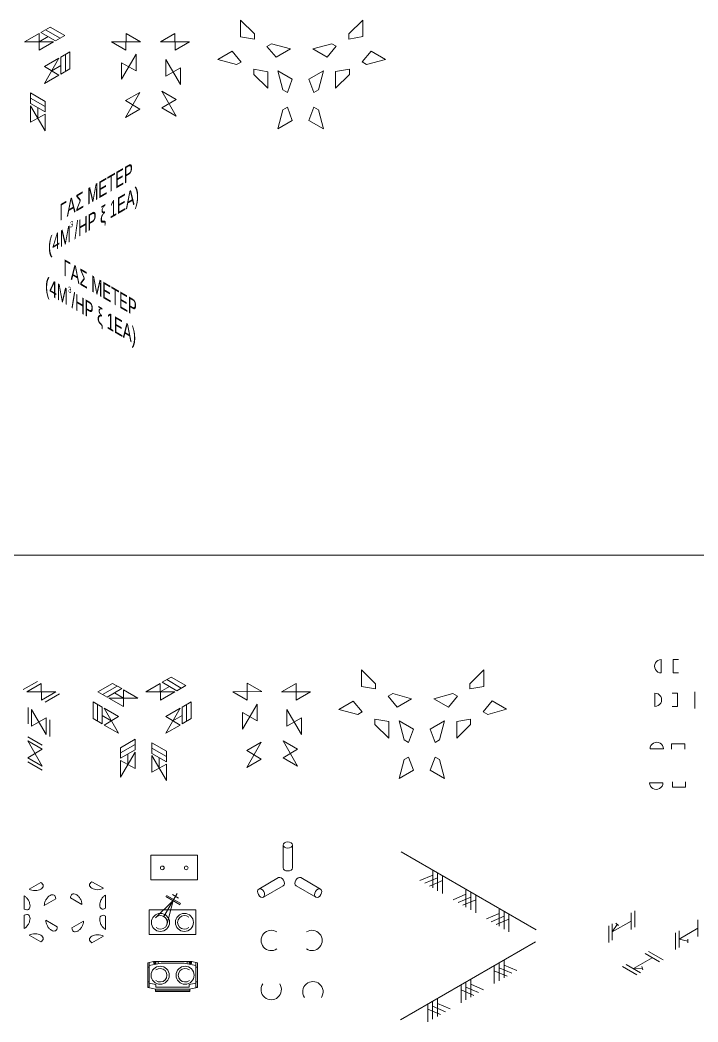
# Model space of a CAD drawing. Header units: millimetres. Extents: x 16332047 to 33387680, y -14835522 to -7015081.
# Drawn here: x 16615050 to 16619603, y -7600866 to -7594143 of the extents above; entities that cross this region are included whole.
import ezdxf

# ---------------------------------------------------------------- set-up
doc = ezdxf.new("R2010")
doc.units = ezdxf.units.MM
doc.header["$LTSCALE"] = 300
doc.header["$MEASUREMENT"] = 0
doc.layers.add('기존관', color=7, linetype='CONTINUOUS', lineweight=9)
doc.styles.get("Standard").update_dxf_attribs({"font": 'symbol.ttf'})

msp = doc.modelspace()

# ---------------------------------------------------------------- linework, layer by layer
at = {"layer": '기존관'}
for p, q in [((16616530.2, -7594254.4), (16616530.2, -7594143)), ((16616530.2, -7594143), (16616623.9, -7594235.2)), ((16617351.6, -7594142.6), (16617257.9, -7594234.9)), ((16617351.6, -7594254), (16617351.6, -7594142.6)), ((16615081.1, -7594288.6), (16615177.5, -7594232.9)), ((16615179.3, -7594345.4), (16615177.5, -7594232.9)), ((16615190.6, -7594225.4), (16615251.7, -7594190.1)), ((16615288.8, -7594282.1), (16615190.6, -7594225.4)), ((16615319.4, -7594264.5), (16615221.1, -7594207.8)), ((16615350, -7594246.8), (16615251.7, -7594190.1)), ((16615760.9, -7594344.5), (16615762.7, -7594232.1)), ((16615859.2, -7594287.8), (16615762.7, -7594232.1)), ((16615993.1, -7594288.6), (16616089.6, -7594232.9)), ((16616091.4, -7594345.4), (16616089.6, -7594232.9)), ((16616623.9, -7594270.3), (16616623.9, -7594235.2)), ((16617257.9, -7594270), (16617257.9, -7594234.9)), ((16615275.8, -7594289.7), (16615081.1, -7594288.6)), ((16615178.4, -7594289.2), (16615239.7, -7594253.8)), ((16615179.3, -7594345.4), (16615275.8, -7594289.7)), ((16615288.8, -7594282.1), (16615350, -7594246.8)), ((16615664.5, -7594288.8), (16615859.2, -7594287.8)), ((16615760.9, -7594344.5), (16615664.5, -7594288.8)), ((16616187.8, -7594289.7), (16615993.1, -7594288.6)), ((16616091.4, -7594345.4), (16616187.8, -7594289.7)), ((16616530.2, -7594254.4), (16616623.9, -7594270.3)), ((16616708.5, -7594319.2), (16616738.9, -7594301.6)), ((16616865.6, -7594336.7), (16616738.9, -7594301.6)), ((16617016.2, -7594336.3), (16617142.9, -7594301.2)), ((16617173.3, -7594318.8), (16617142.9, -7594301.2)), ((16617351.6, -7594254), (16617257.9, -7594270)), ((16615324.2, -7594391.3), (16615385.3, -7594356)), ((16615385.3, -7594356), (16615385.3, -7594469.5)), ((16615731.2, -7594540.3), (16615829.5, -7594372.2)), ((16615829.5, -7594372.2), (16615829.5, -7594483.6)), ((16616474.2, -7594351.3), (16616377.8, -7594407)), ((16616474.2, -7594351.3), (16616534.9, -7594424.5)), ((16616769.2, -7594392.4), (16616708.5, -7594319.2)), ((16616769.2, -7594392.4), (16616865.6, -7594336.7)), ((16617112.6, -7594392), (16617016.2, -7594336.3)), ((16617112.6, -7594392), (16617173.3, -7594318.8)), ((16617407.6, -7594350.9), (16617346.9, -7594424.1)), ((16617407.6, -7594350.9), (16617504, -7594406.6)), ((16615311.2, -7594398.9), (16615214.7, -7594568)), ((16615214.7, -7594454.6), (16615311.2, -7594398.9)), ((16615324.2, -7594391.3), (16615324.2, -7594504.8)), ((16615354.8, -7594373.7), (16615354.8, -7594487.1)), ((16615731.2, -7594428.9), (16615731.2, -7594540.3)), ((16615731.2, -7594428.9), (16615829.5, -7594483.6)), ((16616127, -7594575.6), (16616028.8, -7594407.5)), ((16616028.8, -7594407.5), (16616028.8, -7594518.9)), ((16616377.8, -7594407), (16616504.5, -7594442)), ((16616534.9, -7594424.5), (16616504.5, -7594442)), ((16617346.9, -7594424.1), (16617377.3, -7594441.6)), ((16617504, -7594406.6), (16617377.3, -7594441.6)), ((16615214.7, -7594454.6), (16615311.2, -7594512.3)), ((16615262.9, -7594483.4), (16615324.2, -7594448.1)), ((16615324.2, -7594504.8), (16615385.3, -7594469.5)), ((16616127, -7594464.2), (16616028.8, -7594518.9)), ((16616127, -7594464.2), (16616127, -7594575.6)), ((16616713.2, -7594489.3), (16616619.5, -7594473.3)), ((16616619.5, -7594473.3), (16616619.5, -7594508.4)), ((16616713.2, -7594489.3), (16616713.2, -7594600.6)), ((16616782.2, -7594484.4), (16616815.3, -7594611.7)), ((16616878.7, -7594540.1), (16616782.2, -7594484.4)), ((16616990.6, -7594540.1), (16617087.1, -7594484.4)), ((16617087.1, -7594484.4), (16617054, -7594611.7)), ((16617168.6, -7594488.9), (16617262.3, -7594472.9)), ((16617168.6, -7594488.9), (16617168.6, -7594600.3)), ((16617262.3, -7594472.9), (16617262.3, -7594508)), ((16615214.7, -7594568), (16615311.2, -7594512.3)), ((16616713.2, -7594600.6), (16616619.5, -7594508.4)), ((16616878.7, -7594540.1), (16616845.7, -7594629.3)), ((16616990.6, -7594540.1), (16617023.6, -7594629.3)), ((16617168.6, -7594600.3), (16617262.3, -7594508)), ((16615121, -7594631.6), (16615219.2, -7594688.4)), ((16615121, -7594702.3), (16615121, -7594631.6)), ((16615758.5, -7594683.5), (16615855, -7594627.8)), ((16615855, -7594627.8), (16615758.5, -7594797)), ((16616099.7, -7594674.7), (16616003.3, -7594619)), ((16616003.3, -7594619), (16616099.7, -7594788.1)), ((16616845.7, -7594629.3), (16616815.3, -7594611.7)), ((16617023.6, -7594629.3), (16617054, -7594611.7)), ((16615121, -7594667), (16615219.2, -7594723.7)), ((16615121, -7594702.3), (16615219.2, -7594759)), ((16615219.2, -7594759), (16615219.2, -7594688.4)), ((16615758.5, -7594683.5), (16615855, -7594741.3)), ((16616099.7, -7594674.7), (16616003.3, -7594732.4)), ((16615121, -7594717.3), (16615219.2, -7594885.4)), ((16615121, -7594828.7), (16615121, -7594717.3)), ((16615121, -7594828.7), (16615219.2, -7594774)), ((16615170.1, -7594801.4), (16615170.1, -7594730.6)), ((16615219.2, -7594885.4), (16615219.2, -7594774)), ((16615758.5, -7594797), (16615855, -7594741.3)), ((16616099.7, -7594788.1), (16616003.3, -7594732.4)), ((16616782.2, -7594871.8), (16616815.3, -7594744.5)), ((16616845.7, -7594726.9), (16616815.3, -7594744.5)), ((16616878.7, -7594816.1), (16616845.7, -7594726.9)), ((16616990.6, -7594816.1), (16617023.6, -7594726.9)), ((16617023.6, -7594726.9), (16617054, -7594744.5)), ((16617087.1, -7594871.8), (16617054, -7594744.5)), ((16616878.7, -7594816.1), (16616782.2, -7594871.8)), ((16616990.6, -7594816.1), (16617087.1, -7594871.8)), ((16610948.5, -7597733.4), (16627637.3, -7597733.4)), ((16619356, -7598434.3), (16619356, -7598523.5)), ((16619437.1, -7598434.3), (16619437.1, -7598523.5)), ((16619437.1, -7598434.3), (16619473, -7598434.3)), ((16617343.9, -7598615.4), (16617343.9, -7598504)), ((16617343.9, -7598504), (16617437.7, -7598596.3)), ((16618165.4, -7598503.6), (16618071.7, -7598595.9)), ((16618165.4, -7598615), (16618165.4, -7598503.6)), ((16619437.1, -7598523.5), (16619473, -7598523.5)), ((16615071.7, -7598635.8), (16615168.1, -7598580.1)), ((16615095.6, -7598649.6), (16615192.1, -7598594)), ((16615193.9, -7598706.4), (16615192.1, -7598594)), ((16615573.2, -7598650.7), (16615671.4, -7598593.9)), ((16615732.6, -7598629.2), (16615671.4, -7598593.9)), ((16615894.9, -7598649.6), (16615991.3, -7598594)), ((16615993.1, -7598706.4), (16615991.3, -7598594)), ((16616004.3, -7598586.4), (16616065.5, -7598551.1)), ((16616102.6, -7598643.2), (16616004.3, -7598586.4)), ((16616133.2, -7598625.5), (16616034.9, -7598568.8)), ((16616163.8, -7598607.9), (16616065.5, -7598551.1)), ((16616102.6, -7598643.2), (16616163.8, -7598607.9)), ((16616574.7, -7598705.5), (16616576.5, -7598593.1)), ((16616673, -7598648.8), (16616576.5, -7598593.1)), ((16616806.9, -7598649.6), (16616903.4, -7598594)), ((16616905.2, -7598706.4), (16616903.4, -7598594)), ((16617437.7, -7598631.4), (16617437.7, -7598596.3)), ((16618071.7, -7598631), (16618071.7, -7598595.9)), ((16615290.3, -7598650.7), (16615095.6, -7598649.6)), ((16615193.9, -7598706.4), (16615290.3, -7598650.7)), ((16615217.8, -7598720.2), (16615314.3, -7598664.5)), ((16615634.3, -7598686), (16615573.2, -7598650.7)), ((16615603.8, -7598668.3), (16615702, -7598611.6)), ((16615634.3, -7598686), (16615732.6, -7598629.2)), ((16615744.7, -7598693), (16615683.5, -7598657.6)), ((16615743.8, -7598749.2), (16615745.6, -7598636.8)), ((16615842.1, -7598692.4), (16615745.6, -7598636.8)), ((16616089.6, -7598650.7), (16615894.9, -7598649.6)), ((16615992.2, -7598650.2), (16616053.5, -7598614.8)), ((16615993.1, -7598706.4), (16616089.6, -7598650.7)), ((16616478.3, -7598649.8), (16616673, -7598648.8)), ((16616574.7, -7598705.5), (16616478.3, -7598649.8)), ((16617001.6, -7598650.7), (16616806.9, -7598649.6)), ((16616905.2, -7598706.4), (16617001.6, -7598650.7)), ((16617343.9, -7598615.4), (16617437.7, -7598631.4)), ((16617522.2, -7598680.2), (16617552.6, -7598662.6)), ((16617679.4, -7598697.7), (16617552.6, -7598662.6)), ((16617830, -7598697.3), (16617956.7, -7598662.2)), ((16617987.1, -7598679.8), (16617956.7, -7598662.2)), ((16618165.4, -7598615), (16618071.7, -7598631)), ((16619313.6, -7598748.2), (16619313.6, -7598659.1)), ((16619464.4, -7598659.1), (16619428.5, -7598659.1)), ((16619464.4, -7598748.2), (16619464.4, -7598659.1)), ((16619582.3, -7598762.6), (16619582.3, -7598651.3)), ((16615540.1, -7598717.1), (16615540.1, -7598830.5)), ((16615601.2, -7598752.4), (16615540.1, -7598717.1)), ((16615570.7, -7598734.7), (16615570.7, -7598848.2)), ((16615647.4, -7598693.5), (16615842.1, -7598692.4)), ((16615743.8, -7598749.2), (16615647.4, -7598693.5)), ((16616138, -7598752.4), (16616199.1, -7598717.1)), ((16616168.6, -7598734.7), (16616168.6, -7598848.2)), ((16616199.1, -7598717.1), (16616199.1, -7598830.5)), ((16616545, -7598901.3), (16616643.3, -7598733.2)), ((16616643.3, -7598733.2), (16616643.3, -7598844.6)), ((16617288, -7598712.3), (16617191.5, -7598768)), ((16617288, -7598712.3), (16617348.7, -7598785.5)), ((16617583, -7598753.4), (16617522.2, -7598680.2)), ((16617583, -7598753.4), (16617679.4, -7598697.7)), ((16617926.4, -7598753), (16617830, -7598697.3)), ((16617926.4, -7598753), (16617987.1, -7598679.8)), ((16618221.4, -7598711.9), (16618160.7, -7598785.1)), ((16618221.4, -7598711.9), (16618317.8, -7598767.6)), ((16615103.7, -7598754.7), (16615103.7, -7598866.1)), ((16615225.9, -7598936.6), (16615127.7, -7598768.5)), ((16615127.7, -7598768.5), (16615127.7, -7598879.9)), ((16615601.2, -7598752.4), (16615601.2, -7598865.8)), ((16615662.5, -7598844.5), (16615601.2, -7598809.1)), ((16615614.3, -7598759.9), (16615710.7, -7598929)), ((16615710.7, -7598815.6), (16615614.3, -7598759.9)), ((16616124.9, -7598759.9), (16616028.5, -7598929)), ((16616028.5, -7598815.6), (16616124.9, -7598759.9)), ((16616076.7, -7598844.5), (16616138, -7598809.1)), ((16616138, -7598752.4), (16616138, -7598865.8)), ((16616545, -7598789.9), (16616545, -7598901.3)), ((16616545, -7598789.9), (16616643.3, -7598844.6)), ((16616940.8, -7598936.6), (16616842.6, -7598768.5)), ((16616842.6, -7598768.5), (16616842.6, -7598879.9)), ((16617191.5, -7598768), (16617318.3, -7598803)), ((16617348.7, -7598785.5), (16617318.3, -7598803)), ((16618160.7, -7598785.1), (16618191.1, -7598802.6)), ((16618317.8, -7598767.6), (16618191.1, -7598802.6)), ((16619464.4, -7598748.2), (16619428.5, -7598748.2)), ((16615225.9, -7598825.2), (16615127.7, -7598879.9)), ((16615225.9, -7598825.2), (16615225.9, -7598936.6)), ((16615249.9, -7598839.1), (16615249.9, -7598950.4)), ((16615601.2, -7598865.8), (16615540.1, -7598830.5)), ((16615710.7, -7598815.6), (16615614.3, -7598873.3)), ((16615710.7, -7598929), (16615614.3, -7598873.3)), ((16616028.5, -7598815.6), (16616124.9, -7598873.3)), ((16616028.5, -7598929), (16616124.9, -7598873.3)), ((16616138, -7598865.8), (16616199.1, -7598830.5)), ((16616940.8, -7598825.2), (16616842.6, -7598879.9)), ((16616940.8, -7598825.2), (16616940.8, -7598936.6)), ((16617527, -7598850.3), (16617433.3, -7598834.3)), ((16617433.3, -7598834.3), (16617433.3, -7598869.4)), ((16617527, -7598961.7), (16617433.3, -7598869.4)), ((16617527, -7598850.3), (16617527, -7598961.7)), ((16617596, -7598845.4), (16617629.1, -7598972.8)), ((16617692.5, -7598901.1), (16617596, -7598845.4)), ((16617804.4, -7598901.1), (16617900.8, -7598845.4)), ((16617900.8, -7598845.4), (16617867.8, -7598972.8)), ((16617982.4, -7598849.9), (16618076.1, -7598833.9)), ((16617982.4, -7598849.9), (16617982.4, -7598961.3)), ((16617982.4, -7598961.3), (16618076.1, -7598869)), ((16618076.1, -7598833.9), (16618076.1, -7598869)), ((16617692.5, -7598901.1), (16617659.4, -7598990.3)), ((16617804.4, -7598901.1), (16617837.4, -7598990.3)), ((16615198.7, -7599008), (16615102.2, -7598952.3)), ((16615198.7, -7599035.7), (16615102.2, -7598980)), ((16615102.2, -7598980), (16615198.7, -7599149.1)), ((16615822.5, -7598968.7), (16615724.2, -7599025.4)), ((16615822.5, -7599004), (16615724.2, -7599060.7)), ((16615822.5, -7599039.3), (16615822.5, -7598968.7)), ((16615934.8, -7598992.7), (16616033, -7599049.4)), ((16615934.8, -7599063.3), (16615934.8, -7598992.7)), ((16616572.3, -7599044.5), (16616668.7, -7598988.8)), ((16616668.7, -7598988.8), (16616572.3, -7599158)), ((16616913.5, -7599035.7), (16616817.1, -7598980)), ((16616817.1, -7598980), (16616913.5, -7599149.1)), ((16617659.4, -7598990.3), (16617629.1, -7598972.8)), ((16617837.4, -7598990.3), (16617867.8, -7598972.8)), ((16619514.4, -7598999.2), (16619425.3, -7598999.2)), ((16619425.3, -7598999.2), (16619425.3, -7599035)), ((16619514.4, -7598999.2), (16619514.4, -7599035)), ((16615198.7, -7599035.7), (16615102.2, -7599093.5)), ((16615724.2, -7599096), (16615724.2, -7599025.4)), ((16615822.5, -7599039.3), (16615724.2, -7599096)), ((16615822.5, -7599054.4), (16615724.2, -7599222.5)), ((16615773.4, -7599138.4), (16615773.4, -7599067.7)), ((16615822.5, -7599165.7), (16615822.5, -7599054.4)), ((16615934.8, -7599028), (16616033, -7599084.7)), ((16615934.8, -7599063.3), (16616033, -7599120)), ((16615934.8, -7599078.3), (16616033, -7599246.4)), ((16615934.8, -7599189.7), (16615934.8, -7599078.3)), ((16616033, -7599120), (16616033, -7599049.4)), ((16616572.3, -7599044.5), (16616668.7, -7599102.3)), ((16616913.5, -7599035.7), (16616817.1, -7599093.5)), ((16619370.5, -7599033.1), (16619281.4, -7599033.1)), ((16615198.7, -7599149.1), (16615102.2, -7599093.5)), ((16615198.7, -7599176.8), (16615102.2, -7599121.1)), ((16615724.2, -7599222.5), (16615724.2, -7599111.1)), ((16615822.5, -7599165.7), (16615724.2, -7599111.1)), ((16615934.8, -7599189.7), (16616033, -7599135)), ((16615983.9, -7599162.4), (16615983.9, -7599091.6)), ((16616033, -7599246.4), (16616033, -7599135)), ((16616572.3, -7599158), (16616668.7, -7599102.3)), ((16616913.5, -7599149.1), (16616817.1, -7599093.5)), ((16617596, -7599232.8), (16617629.1, -7599105.5)), ((16617659.4, -7599087.9), (16617629.1, -7599105.5)), ((16617692.5, -7599177.1), (16617659.4, -7599087.9)), ((16617804.4, -7599177.1), (16617837.4, -7599087.9)), ((16617837.4, -7599087.9), (16617867.8, -7599105.5)), ((16617900.8, -7599232.8), (16617867.8, -7599105.5)), ((16617692.5, -7599177.1), (16617596, -7599232.8)), ((16617804.4, -7599177.1), (16617900.8, -7599232.8)), ((16619278.3, -7599261.4), (16619367.4, -7599261.4)), ((16619430.9, -7599289.6), (16619430.9, -7599253.8)), ((16619520, -7599289.6), (16619520, -7599253.8)), ((16619430.9, -7599289.6), (16619520, -7599289.6)), ((16616816.8, -7599831.9), (16616816.8, -7599678.7)), ((16616879, -7599678.7), (16616879, -7599831.9)), ((16617610.5, -7599724.9), (16618515.5, -7600247.4)), ((16617821.2, -7599879.8), (16617735.4, -7599916.4)), ((16617821.2, -7599846.5), (16617821.2, -7599965.9)), ((16617853.8, -7599865.3), (16617853.8, -7599984.8)), ((16617886.5, -7599884.2), (16617886.5, -7600003.6)), ((16615112.4, -7599974.8), (16615189.6, -7599930.3)), ((16615609.8, -7599969.1), (16615532.6, -7599924.5)), ((16616653.6, -7599974.1), (16616786.4, -7599897.4)), ((16616817.5, -7599951.3), (16616684.7, -7600027.9)), ((16616903.8, -7599951.3), (16617036.5, -7600027.9)), ((16617067.6, -7599974.1), (16616934.9, -7599897.4)), ((16617853.8, -7599898.7), (16617768.1, -7599935.3)), ((16617886.5, -7599917.5), (16617800.7, -7599954.1)), ((16615078.7, -7600019.6), (16615078.7, -7600108.7)), ((16615623.7, -7600014.2), (16615623.7, -7600103.3)), ((16618044.7, -7600008.8), (16617958.9, -7600045.4)), ((16618044.7, -7599975.5), (16618044.7, -7600094.9)), ((16618077.3, -7599994.4), (16618077.3, -7600113.8)), ((16618110, -7600013.2), (16618110, -7600132.7)), ((16615212.7, -7600083.8), (16615289.8, -7600039.3)), ((16615466, -7600078.1), (16615388.9, -7600033.6)), ((16618077.3, -7600027.7), (16617991.5, -7600064.3)), ((16618110, -7600046.5), (16618024.2, -7600083.1)), ((16615078.7, -7600239), (16615078.7, -7600149.9)), ((16618268.1, -7600137.9), (16618182.3, -7600174.4)), ((16618268.1, -7600104.5), (16618268.1, -7600224)), ((16618300.8, -7600123.4), (16618300.8, -7600242.8)), ((16618333.4, -7600142.2), (16618333.4, -7600261.7)), ((16619154.1, -7600133.1), (16619154.1, -7600244.5)), ((16619178, -7600119.3), (16619178, -7600230.7)), ((16615222.6, -7600183.8), (16615299.8, -7600228.3)), ((16615476, -7600189.5), (16615398.8, -7600234.1)), ((16615623.7, -7600244.4), (16615623.7, -7600155.3)), ((16618300.8, -7600156.7), (16618215, -7600193.3)), ((16618333.4, -7600175.6), (16618247.7, -7600212.2)), ((16619003.3, -7600220.1), (16619003.3, -7600331.5)), ((16619154.1, -7600188.8), (16619027.3, -7600262)), ((16619027.3, -7600206.3), (16619027.3, -7600317.7)), ((16619027.3, -7600262), (16619059.7, -7600211.1)), ((16619051.2, -7600202.7), (16619068.2, -7600219.5)), ((16619602.4, -7600181.1), (16619602.4, -7600292.4)), ((16615112.4, -7600283.8), (16615189.6, -7600328.3)), ((16619451.7, -7600268.1), (16619451.7, -7600379.5)), ((16619602.4, -7600236.7), (16619475.7, -7600309.9)), ((16619475.7, -7600254.2), (16619475.7, -7600365.6)), ((16615609.8, -7600289.5), (16615532.6, -7600334.1)), ((16618511, -7600329), (16617605.9, -7600851.5)), ((16619475.7, -7600309.9), (16619534.6, -7600322.6)), ((16619534.6, -7600334.6), (16619534.6, -7600310.6)), ((16619344.1, -7600462.4), (16619247.7, -7600406.7)), ((16619368.1, -7600448.5), (16619271.7, -7600392.9)), ((16615946.3, -7600461), (16615908.6, -7600468.9)), ((16615908.6, -7600635.2), (16615908.6, -7600468.9)), ((16615918.1, -7600637.2), (16615918.1, -7600466.9)), ((16615997.9, -7600470.2), (16615918.1, -7600486.9)), ((16615946.3, -7600461), (16616203.3, -7600461)), ((16615951, -7600469.2), (16615946.9, -7600469.2)), ((16615951.6, -7600467.8), (16615948.7, -7600464.9)), ((16615951.6, -7600470.6), (16615948.7, -7600473.5)), ((16615953.1, -7600467.2), (16615953.1, -7600463.1)), ((16615953.1, -7600471.2), (16615953.1, -7600475.3)), ((16615954.5, -7600467.8), (16615957.4, -7600464.9)), ((16615954.5, -7600470.6), (16615957.4, -7600473.5)), ((16615955.1, -7600469.2), (16615959.2, -7600469.2)), ((16615962.7, -7600461), (16615962.7, -7600477.6)), ((16615977.4, -7600461), (16615977.4, -7600474.5)), ((16616151.7, -7600470.2), (16615997.9, -7600470.2)), ((16616151.7, -7600470.2), (16616231.5, -7600486.9)), ((16616172.2, -7600461), (16616172.2, -7600474.5)), ((16616186.9, -7600461), (16616186.9, -7600477.6)), ((16616194.5, -7600469.2), (16616190.4, -7600469.2)), ((16616195.1, -7600467.8), (16616192.2, -7600464.9)), ((16616195.1, -7600470.6), (16616192.2, -7600473.5)), ((16616196.5, -7600467.2), (16616196.5, -7600463.1)), ((16616196.5, -7600471.2), (16616196.5, -7600475.3)), ((16616198, -7600467.8), (16616200.9, -7600464.9)), ((16616198, -7600470.6), (16616200.9, -7600473.5)), ((16616198.6, -7600469.2), (16616202.7, -7600469.2)), ((16616203.3, -7600461), (16616241, -7600468.9)), ((16616231.5, -7600637.2), (16616231.5, -7600466.9)), ((16616241, -7600635.2), (16616241, -7600468.9)), ((16618235, -7600488.3), (16618235, -7600607.8)), ((16618267.6, -7600469.5), (16618267.6, -7600588.9)), ((16618300.3, -7600450.6), (16618300.3, -7600570.1)), ((16618300.3, -7600483.9), (16618386.1, -7600520.5)), ((16619217.4, -7600535.6), (16619120.9, -7600479.9)), ((16619295.9, -7600434.5), (16619169.2, -7600507.7)), ((16615918.1, -7600497.2), (16615908.6, -7600497.2)), ((16616231.5, -7600497.2), (16616241, -7600497.2)), ((16618235, -7600521.6), (16618320.8, -7600558.2)), ((16618267.6, -7600502.8), (16618353.4, -7600539.4)), ((16619193.4, -7600549.4), (16619097, -7600493.7)), ((16619169.2, -7600507.7), (16619229.4, -7600505.1)), ((16619232.4, -7600516.7), (16619226.4, -7600493.5)), ((16615918.1, -7600595.6), (16615908.6, -7600595.6)), ((16615962.7, -7600615.2), (16615918.1, -7600605.8)), ((16615962.7, -7600615.2), (16615962.7, -7600632.9)), ((16616186.9, -7600615.2), (16616231.5, -7600605.8)), ((16616186.9, -7600615.2), (16616186.9, -7600632.9)), ((16616231.5, -7600595.6), (16616241, -7600595.6)), ((16618011.5, -7600617.3), (16618011.5, -7600736.8)), ((16618044.2, -7600598.5), (16618044.2, -7600717.9)), ((16618076.8, -7600579.6), (16618076.8, -7600699.1)), ((16618076.8, -7600613), (16618162.6, -7600649.5)), ((16615908.6, -7600632.9), (16615918.1, -7600632.9)), ((16615962.7, -7600646.5), (16615908.6, -7600635.2)), ((16615959.3, -7600661.8), (16615959.3, -7600646.5)), ((16615959.3, -7600646.5), (16616074.8, -7600646.5)), ((16615959.3, -7600657.4), (16616074.8, -7600657.4)), ((16615959.3, -7600661.8), (16616074.8, -7600661.8)), ((16615962.7, -7600632.9), (16616074.8, -7600632.9)), ((16616186.9, -7600632.9), (16616074.8, -7600632.9)), ((16616190.3, -7600646.5), (16616074.8, -7600646.5)), ((16616190.3, -7600657.4), (16616074.8, -7600657.4)), ((16616190.3, -7600661.8), (16616074.8, -7600661.8)), ((16616186.9, -7600646.5), (16616241, -7600635.2)), ((16616190.3, -7600661.8), (16616190.3, -7600646.5)), ((16616241, -7600632.9), (16616231.5, -7600632.9)), ((16618011.5, -7600650.7), (16618097.3, -7600687.3)), ((16618044.2, -7600631.8), (16618129.9, -7600668.4)), ((16617788.1, -7600746.3), (16617788.1, -7600865.8)), ((16617820.7, -7600727.5), (16617820.7, -7600846.9)), ((16617853.4, -7600708.6), (16617853.4, -7600828.1)), ((16617853.4, -7600742), (16617939.1, -7600778.6)), ((16617788.1, -7600779.7), (16617873.8, -7600816.3)), ((16617820.7, -7600760.8), (16617906.5, -7600797.4))]:
    msp.add_line(p, q, dxfattribs=at)
at = {"layer": '기존관', "linetype": 'Continuous'}
for p, q in [((16616016.1, -7600158.4), (16616105.8, -7600003)), ((16616130, -7600071.2), (16616034.6, -7600016.1)), ((16616114.2, -7600034.3), (16616074.5, -7600011.4)), ((16615958.9, -7600167.5), (16616077.7, -7600051.6)), ((16616125.4, -7600079.1), (16616030.1, -7600024.1)), ((16616036.4, -7600213.6), (16616077.7, -7600051.6))]:
    msp.add_line(p, q, dxfattribs=at)
at = {"layer": '기존관'}
for points in [[(16615929, -7599746.9), (16615929, -7599912.7), (16616242.6, -7599912.7), (16616242.6, -7599746.9)], [(16615916.8, -7600112.7), (16615916.8, -7600278.5), (16616230.4, -7600278.5), (16616230.4, -7600112.7)]]:
    msp.add_lwpolyline(points, close=True, dxfattribs=at)
for points in [[(16615112.4, -7599974.8, 0.072341), (16615129.1, -7599981.5, 0.058752), (16615151, -7599984, 0.058752), (16615172.9, -7599981.5, 0.072341), (16615189.6, -7599974.8, 0.106617), (16615202, -7599963.5, 0.156851), (16615205.5, -7599952.5, 0.156851), (16615202, -7599941.5, 0.106617), (16615189.6, -7599930.3, 0.072341)], [(16615609.8, -7599969.1, -0.072341), (16615593.1, -7599975.7, -0.058752), (16615571.2, -7599978.3, -0.058752), (16615549.3, -7599975.7, -0.072341), (16615532.6, -7599969.1, -0.106617), (16615520.2, -7599957.8, -0.156851), (16615516.6, -7599946.8, -0.156851), (16615520.2, -7599935.8, -0.106617), (16615532.6, -7599924.5, -0.072341)], [(16615078.7, -7600019.6, -0.072341), (16615092.8, -7600030.8, -0.058752), (16615106, -7600048.4, -0.058752), (16615114.7, -7600068.7, -0.072341), (16615117.3, -7600086.5, -0.106617), (16615113.7, -7600102.9, -0.156851), (16615106, -7600111.4, -0.156851), (16615094.7, -7600113.9, -0.106617), (16615078.7, -7600108.7, -0.072341)], [(16615212.7, -7600083.8, -0.072341), (16615215.3, -7600066.1, -0.058752), (16615224, -7600045.8, -0.058752), (16615237.2, -7600028.1, -0.072341), (16615251.3, -7600017, -0.106617), (16615267.2, -7600011.9, -0.156851), (16615278.5, -7600014.3, -0.156851), (16615286.3, -7600022.9, -0.106617), (16615289.8, -7600039.3, -0.072341)], [(16615466, -7600078.1, 0.072341), (16615463.5, -7600060.4, 0.058752), (16615454.7, -7600040.1, 0.058752), (16615441.6, -7600022.4, 0.072341), (16615427.5, -7600011.3, 0.106617), (16615411.5, -7600006.2, 0.156851), (16615400.2, -7600008.6, 0.156851), (16615392.4, -7600017.2, 0.106617), (16615388.9, -7600033.6, 0.072341)], [(16615623.7, -7600014.2, 0.072341), (16615609.6, -7600025.3, 0.058752), (16615596.4, -7600043, 0.058752), (16615587.7, -7600063.3, 0.072341), (16615585.1, -7600081, 0.106617), (16615588.6, -7600097.4, 0.156851), (16615596.4, -7600106, 0.156851), (16615607.7, -7600108.4, 0.106617), (16615623.7, -7600103.3, 0.072341)], [(16615078.7, -7600239, 0.072341), (16615092.8, -7600227.8, 0.058752), (16615106, -7600210.2, 0.058752), (16615114.7, -7600189.9, 0.072341), (16615117.3, -7600172.1, 0.106617), (16615113.7, -7600155.7, 0.156851), (16615106, -7600147.2, 0.156851), (16615094.7, -7600144.7, 0.106617), (16615078.7, -7600149.9, 0.072341)], [(16615623.7, -7600244.4, -0.072341), (16615609.6, -7600233.3, -0.058752), (16615596.4, -7600215.6, -0.058752), (16615587.7, -7600195.3, -0.072341), (16615585.1, -7600177.6, -0.106617), (16615588.6, -7600161.2, -0.156851), (16615596.4, -7600152.6, -0.156851), (16615607.7, -7600150.1, -0.106617), (16615623.7, -7600155.3, -0.072341)], [(16615222.6, -7600183.8, 0.072341), (16615225.2, -7600201.5, 0.058752), (16615233.9, -7600221.8, 0.058752), (16615247.1, -7600239.5, 0.072341), (16615261.2, -7600250.6, 0.106617), (16615277.2, -7600255.7, 0.156851), (16615288.5, -7600253.3, 0.156851), (16615296.2, -7600244.7, 0.106617), (16615299.8, -7600228.3, 0.072341)], [(16615476, -7600189.5, -0.072341), (16615473.4, -7600207.3, -0.058752), (16615464.7, -7600227.5, -0.058752), (16615451.5, -7600245.2, -0.072341), (16615437.4, -7600256.3, -0.106617), (16615421.4, -7600261.5, -0.156851), (16615410.1, -7600259, -0.156851), (16615402.3, -7600250.5, -0.106617), (16615398.8, -7600234.1, -0.072341)], [(16615112.4, -7600283.8, -0.072341), (16615129.1, -7600277.1, -0.058752), (16615151, -7600274.5, -0.058752), (16615172.9, -7600277.1, -0.072341), (16615189.6, -7600283.8, -0.106617), (16615202, -7600295, -0.156851), (16615205.5, -7600306.1, -0.156851), (16615202, -7600317.1, -0.106617), (16615189.6, -7600328.3, -0.072341)], [(16615609.8, -7600289.5, 0.072341), (16615593.1, -7600282.9, 0.058752), (16615571.2, -7600280.3, 0.058752), (16615549.3, -7600282.9, 0.072341), (16615532.6, -7600289.5, 0.106617), (16615520.2, -7600300.8, 0.156851), (16615516.6, -7600311.8, 0.156851), (16615520.2, -7600322.8, 0.106617), (16615532.6, -7600334.1, 0.072341)]]:
    msp.add_lwpolyline(points, format="xyb", dxfattribs=at)
for centre, radius in [((16616005.4, -7599832.2), 12.6), ((16616166.2, -7599832.2), 12.6), ((16615993.2, -7600197.9), 60.8), ((16616154, -7600197.9), 60.8), ((16615953.1, -7600469.2), 6.12), ((16616196.5, -7600469.2), 6.12), ((16615991.1, -7600552.1), 60.8), ((16616158.4, -7600552.1), 60.8)]:
    msp.add_circle(centre, radius, dxfattribs=at)
for centre, radius, start, end in [((16619355.8, -7598478.9), 44.6, 89.80504, 270.19496), ((16619313.8, -7598703.7), 44.6, 269.80504, 90.19496), ((16619325.9, -7599032.9), 44.6, 359.80504, 180.19496), ((16619322.8, -7599261.6), 44.6, 179.80504, 0.19496), ((16615993.2, -7600197.9), 45.6, 230.18534, 129.81466), ((16616154, -7600197.9), 45.6, 50.18534, 309.81466), ((16616737, -7600318.9), 68.4, 56.48761, 303.51239), ((16617010.8, -7600318.9), 68.4, 236.48761, 123.51239), ((16615991.1, -7600552.1), 45.6, 230.18534, 129.81466), ((16616158.4, -7600552.1), 45.6, 50.18534, 309.81466), ((16616737, -7600648.5), 68.4, 146.48761, 33.51239), ((16617017.1, -7600663), 68.4, 326.48761, 213.51239)]:
    msp.add_arc(centre, radius, start, end, dxfattribs=at)
at = {"layer": '기존관', "extrusion": (0, 0, -1)}
for centre, major_axis in [((16616847.9, -7599678.7), (-31.1, 0)), ((16616669.2, -7600001), (15.5, -26.9))]:
    msp.add_ellipse(centre, major_axis=major_axis, ratio=0.669291, dxfattribs=at)
for centre, major_axis in [((16616847.9, -7599831.9), (-31.1, 0)), ((16616801.9, -7599924.4), (15.5, -26.9))]:
    msp.add_ellipse(centre, major_axis=major_axis, ratio=0.669291, start_param=3.141593, end_param=6.283185, dxfattribs=at)
at = {"layer": '기존관'}
msp.add_ellipse((16616919.4, -7599924.4), major_axis=(-15.5, -26.9), ratio=0.669291, start_param=3.141593, end_param=6.283185, dxfattribs=at)
msp.add_ellipse((16617052.1, -7600001), major_axis=(-15.5, -26.9), ratio=0.669291, dxfattribs=at)

# ---------------------------------------------------------------- texts
at = {"layer": '기존관', "width": 0.8}
for s, height, rotation, oblique, p in [('GAS METER', 95.57, 30, 30, (16615315.1, -7595492.2)), ('(4M /HR x 1EA)', 95.573, 30, 30, (16615238.4, -7595715.3)), ('3', 34.4, 30, 30, (16615384.8, -7595539.4)), ('GAS METER', 95.57, 330, 330, (16615341.8, -7595854.3)), ('(4M /HR x 1EA)', 95.573, 330, 330, (16615218.6, -7595970.2)), ('3', 34.4, 330, 330, (16615373.2, -7595966.3))]:
    msp.add_text(s, height=height, rotation=rotation, dxfattribs=dict(at, oblique=oblique)).set_placement(p)

doc.saveas('drawing.dxf')
